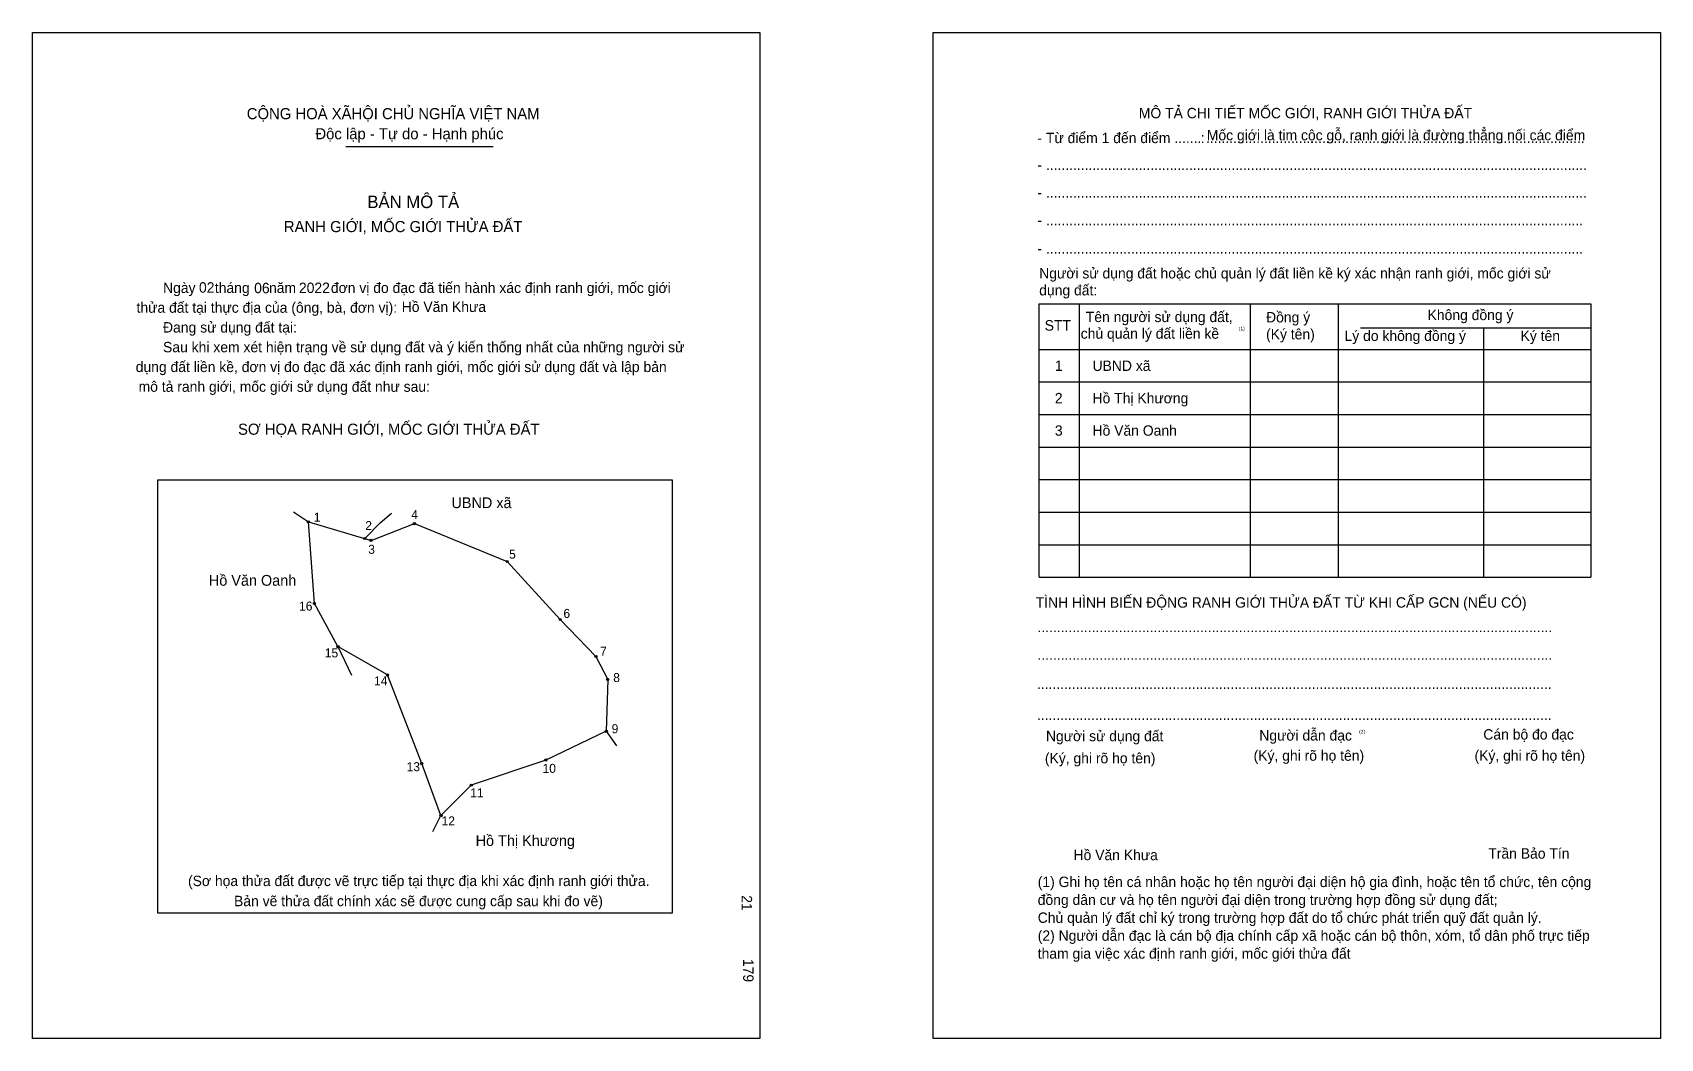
# Model space of a CAD drawing. Extents: x 547081 to 547838, y 1826369 to 1826837.
import ezdxf

# ---------------------------------------------------------------- set-up
doc = ezdxf.new("R2010")
doc.units = 0
for name, color, linetype in [('bmtKhungInTrang1', 7, 'Continuous'), ('bmtKhungInTrang2', 7, 'Continuous'), ('bmtNoiDung', 7, 'Continuous'), ('bmtTemplate', 7, 'Continuous'), ('CanhThua', 7, 'Continuous'), ('MocDinhThua', 7, 'Continuous'), ('RauThua', 7, 'Continuous'), ('SoHieuDinhThua', 7, 'Continuous'), ('TenChuLanCan', 7, 'Continuous')]:
    doc.layers.add(name, color=color, linetype=linetype)

msp = doc.modelspace()

# ---------------------------------------------------------------- linework, layer by layer
at = {"layer": 'bmtKhungInTrang1'}
msp.add_lwpolyline([(547080.76, 1826836.6), (547419.16, 1826836.6), (547419.16, 1826368.56), (547080.76, 1826368.56)], close=True, dxfattribs=at)
at = {"layer": 'bmtKhungInTrang2'}
msp.add_lwpolyline([(547499.86, 1826836.6), (547838.26, 1826836.6), (547838.26, 1826368.56), (547499.86, 1826368.56)], close=True, dxfattribs=at)
at = {"layer": 'bmtTemplate'}
for p, q in [((547226.59, 1826783.56), (547295.02, 1826783.56)), ((547567.74, 1826710.36), (547567.74, 1826583.12)), ((547647.35, 1826710.36), (547647.35, 1826583.12)), ((547688.3, 1826710.51), (547688.3, 1826583.12)), ((547805.85, 1826710.36), (547805.85, 1826583.12)), ((547698.69, 1826699.15), (547805.85, 1826699.15)), ((547549.18, 1826689.15), (547805.85, 1826689.15)), ((547549.18, 1826674.01), (547805.85, 1826674.01)), ((547549.18, 1826658.86), (547805.85, 1826658.86)), ((547549.18, 1826643.71), (547805.85, 1826643.71)), ((547549.18, 1826628.56), (547805.85, 1826628.56)), ((547549.18, 1826613.42), (547805.85, 1826613.42)), ((547549.18, 1826598.27), (547805.85, 1826598.27)), ((547549.18, 1826583.12), (547805.85, 1826583.12))]:
    msp.add_line(p, q, dxfattribs=at)
for points in [[(547549.02, 1826710.36), (547805.85, 1826710.36)], [(547549.02, 1826710.36), (547549.02, 1826583.12)], [(547755.9, 1826699), (547755.9, 1826583.12)]]:
    msp.add_lwpolyline(points, dxfattribs=at)
msp.add_lwpolyline([(547138.98, 1826426.85), (547138.98, 1826628.55), (547378.42, 1826628.55), (547378.42, 1826426.85)], close=True, dxfattribs=at)
at = {"layer": 'CanhThua'}
for p, q in [((547209.09, 1826608.97), (547235.28, 1826601.21)), ((547211.91, 1826570.95), (547209.09, 1826608.97)), ((547238.27, 1826600.32), (547258.42, 1826608.12)), ((547258.42, 1826608.12), (547301.63, 1826590.49)), ((547235.28, 1826601.21), (547238.27, 1826600.32)), ((547301.63, 1826590.49), (547326.24, 1826563.47)), ((547222.87, 1826550.88), (547211.91, 1826570.95)), ((547326.24, 1826563.47), (547342.91, 1826546.26)), ((547245.95, 1826537.68), (547222.87, 1826550.88)), ((547342.91, 1826546.26), (547348.38, 1826535.55)), ((547261.86, 1826496.48), (547245.95, 1826537.68)), ((547348.38, 1826535.55), (547347.72, 1826511.47)), ((547347.72, 1826511.47), (547319.62, 1826498.11)), ((547270.81, 1826472.24), (547261.86, 1826496.48)), ((547319.62, 1826498.11), (547284.93, 1826486.39)), ((547284.93, 1826486.39), (547270.81, 1826472.24))]:
    msp.add_line(p, q, dxfattribs=at)
at = {"layer": 'MocDinhThua'}
for centre in [(547209.09, 1826608.97), (547258.42, 1826608.12), (547235.28, 1826601.21), (547238.27, 1826600.32), (547301.63, 1826590.49), (547211.91, 1826570.95), (547326.24, 1826563.47), (547222.87, 1826550.88), (547342.91, 1826546.26), (547245.95, 1826537.68), (547348.38, 1826535.55), (547347.72, 1826511.47), (547261.86, 1826496.48), (547319.62, 1826498.11), (547284.93, 1826486.39), (547270.81, 1826472.24)]:
    msp.add_circle(centre, 0.502, dxfattribs=at)
at = {"layer": 'RauThua'}
for p, q in [((547202.19, 1826613.63), (547209.09, 1826608.97)), ((547242.53, 1826608.41), (547247.74, 1826612.96)), ((547235.64, 1826601.56), (547242.53, 1826608.41)), ((547235.28, 1826601.21), (547235.64, 1826601.56)), ((547222.87, 1826550.88), (547229.17, 1826537.64)), ((547347.72, 1826511.47), (547352.53, 1826504.64)), ((547266.98, 1826464.85), (547270.81, 1826472.24))]:
    msp.add_line(p, q, dxfattribs=at)

# ---------------------------------------------------------------- texts
at = {"layer": 'bmtNoiDung'}
for s, height, p in [('02', 4.842, (547158.2, 1826715.58)), ('06', 4.842, (547183.88, 1826715.31)), ('2022', 4.842, (547204.71, 1826715.41)), ('Hồ Văn Khưa', 4.8419, (547252.54, 1826706.57)), ('1', 4.84, (547556.47, 1826679.16)), ('UBND xã ', 4.842, (547573.99, 1826679.16)), ('2', 4.84, (547556.47, 1826664.08)), ('Hồ Thị Khương ', 4.8419, (547573.99, 1826664.08)), ('3', 4.84, (547556.47, 1826649.01)), ('Hồ Văn Oanh ', 4.8419, (547573.99, 1826649.01)), ('Hồ Văn Khưa', 4.8419, (547565.15, 1826451.51))]:
    msp.add_text(s, height=height, dxfattribs=at).set_placement(p)
for s, p in [('21', (547410.73, 1826435.18)), ('179', (547411.42, 1826405.55))]:
    msp.add_text(s, height=4.842, rotation=270, dxfattribs=at).set_placement(p)
at = {"layer": 'bmtTemplate'}
for s, height, p in [('CỘNG HOÀ XÃHỘI CHỦ NGHĨA VIỆT NAM', 5.1647, (547180.44, 1826796.29)), ('MÔ TẢ CHI TIẾT MỐC GIỚI, RANH GIỚI THỬA ĐẤT', 4.84, (547595.54, 1826796.71)), ('Độc lập - Tự do - Hạnh phúc', 5.1647, (547212.38, 1826786.95)), ('- Từ điểm 1 đến điểm .......', 4.84, (547548.36, 1826785.16)), (':', 4.84, (547624.4, 1826785.16)), ('Mốc giới là tim cộc gỗ, ranh giới là đường thẳng nối các điểm', 4.84, (547627.19, 1826786.45)), ('..................................................................................................', 4.84, (547626.79, 1826785.16)), ('- ............................................................................................................................................', 4.84002, (547548.36, 1826772.62)), ('BẢN MÔ TẢ', 5.81, (547236.55, 1826754.94)), ('- ............................................................................................................................................', 4.84002, (547548.36, 1826759.74)), ('RANH GIỚI, MỐC GIỚI THỬA ĐẤT', 5.1647, (547197.71, 1826743.74)), ('- ...........................................................................................................................................', 4.84002, (547548.36, 1826746.87)), ('- ...........................................................................................................................................', 4.84002, (547548.36, 1826733.69)), ('Người sử dụng đất hoặc chủ quản lý đất liền kề ký xác nhận ranh giới, mốc giới sử', 4.84, (547549.18, 1826722.18)), ('Ngày     tháng     năm         đơn vị đo đạc đã tiến hành xác định ranh giới, mốc giới ', 4.8419, (547141.48, 1826715.41)), ('dụng đất:', 4.84, (547549.18, 1826714.3)), ('thửa đất tại thực địa của (ông, bà, đơn vị):', 4.8419, (547129.14, 1826706.22)), ('Tên người sử dụng đất,', 4.84, (547570.87, 1826701.88)), ('Đồng ý', 4.84, (547654.75, 1826701.73)), ('Không đồng ý', 4.84, (547729.91, 1826702.79)), ('Đang sử dụng đất tại:', 4.8419, (547141.48, 1826697.02)), ('STT', 4.84, (547551.71, 1826697.94)), ('chủ quản lý đất liền kề', 4.84, (547568.49, 1826694.14)), ('(1)', 1.614, (547642.11, 1826698.12)), ('(Ký tên)', 4.84, (547654.75, 1826693.85)), ('Lý do không đồng ý', 4.84, (547691.26, 1826693.09)), ('Ký tên', 4.84, (547773.17, 1826693.09)), ('Sau khi xem xét hiện trạng về sử dụng đất và ý kiến thống nhất của những người sử ', 4.8419, (547141.48, 1826687.83)), ('dụng đất liền kề, đơn vị đo đạc đã xác định ranh giới, mốc giới sử dụng đất và lập bản', 4.8419, (547128.77, 1826678.63)), ('mô tả ranh giới, mốc giới sử dụng đất như sau:', 4.8419, (547130.1, 1826669.44)), ('SƠ HỌA RANH GIỚI, MỐC GIỚI THỬA ĐẤT', 5.1647, (547176.37, 1826649.46)), ('TÌNH HÌNH BIẾN ĐỘNG RANH GIỚI THỬA ĐẤT TỪ KHI CẤP GCN (NẾU CÓ)', 4.84, (547547.55, 1826568.99)), ('.....................................................................................................................................', 4.84728, (547548.36, 1826557.6)), ('.....................................................................................................................................', 4.84728, (547548.36, 1826544.73)), ('.....................................................................................................................................', 4.84728, (547548.11, 1826531.1)), ('.....................................................................................................................................', 4.84728, (547548.11, 1826516.7)), ('Người sử dụng đất', 4.84, (547552.31, 1826506.86)), ('Người dẫn đạc', 4.84, (547651.58, 1826507.16)), ('(2)', 1.614, (547698.06, 1826510.5)), ('Cán bộ đo đạc', 4.84, (547755.85, 1826507.62)), ('(Ký, ghi rõ họ tên)', 4.84, (547551.82, 1826496.56)), ('(Ký, ghi rõ họ tên)', 4.84, (547648.95, 1826497.77)), ('(Ký, ghi rõ họ tên)', 4.84, (547751.74, 1826497.77)), ('Trần Bảo Tín', 4.84, (547758.16, 1826452.22)), ('(Sơ họa thửa đất được vẽ trực tiếp tại thực địa khi xác định ranh giới thửa.', 4.8419, (547153.1, 1826439.45)), ('(1) Ghi họ tên cá nhân hoặc họ tên người đại diện hộ gia đình, hoặc tên tổ chức, tên cộng', 4.84, (547548.5, 1826438.99)), ('Bản vẽ thửa đất chính xác sẽ được cung cấp sau khi đo vẽ)', 4.8419, (547174.51, 1826430.09)), ('đồng dân cư và họ tên người đại diện trong trường hợp đồng sử dụng đất;', 4.84, (547548.5, 1826430.66)), ('Chủ quản lý đất chỉ ký trong trường hợp đất do tổ chức phát triển quỹ đất quản lý.', 4.84, (547548.5, 1826422.33)), ('(2) Người dẫn đạc là cán bộ địa chính cấp xã hoặc cán bộ thôn, xóm, tổ dân phố trực tiếp', 4.84, (547548.5, 1826413.99)), ('tham gia việc xác định ranh giới, mốc giới thửa đất', 4.84, (547548.5, 1826405.66))]:
    msp.add_text(s, height=height, dxfattribs=at).set_placement(p)
at = {"layer": 'SoHieuDinhThua'}
for s, height, p in [('1', 4.18, (547211.62, 1826608.98)), ('4', 4.18, (547256.98, 1826610.22)), ('2', 4.18, (547235.59, 1826605.13)), ('3', 4.18, (547236.95, 1826594.05)), ('5', 4.18, (547302.52, 1826591.82)), ('16', 4.183, (547204.78, 1826567.68)), ('6', 4.18, (547327.79, 1826564.24)), ('15', 4.183, (547216.75, 1826545.86)), ('7', 4.18, (547344.82, 1826546.6)), ('14', 4.183, (547239.67, 1826532.86)), ('8', 4.18, (547350.97, 1826534.38)), ('9', 4.18, (547350.23, 1826510.59)), ('13', 4.183, (547254.83, 1826492.91)), ('10', 4.183, (547318.08, 1826492.14)), ('11', 4.183, (547284.42, 1826480.75)), ('12', 4.183, (547271.09, 1826467.69))]:
    msp.add_text(s, height=height, dxfattribs=at).set_placement(p)
at = {"layer": 'TenChuLanCan'}
for s, height, p in [('UBND xã', 5.019, (547275.68, 1826615.31)), ('Hồ Văn Oanh', 5.0191, (547162.8, 1826579.2)), ('Hồ Thị Khương', 5.0191, (547286.94, 1826458.11))]:
    msp.add_text(s, height=height, dxfattribs=at).set_placement(p)

doc.saveas('drawing.dxf')
